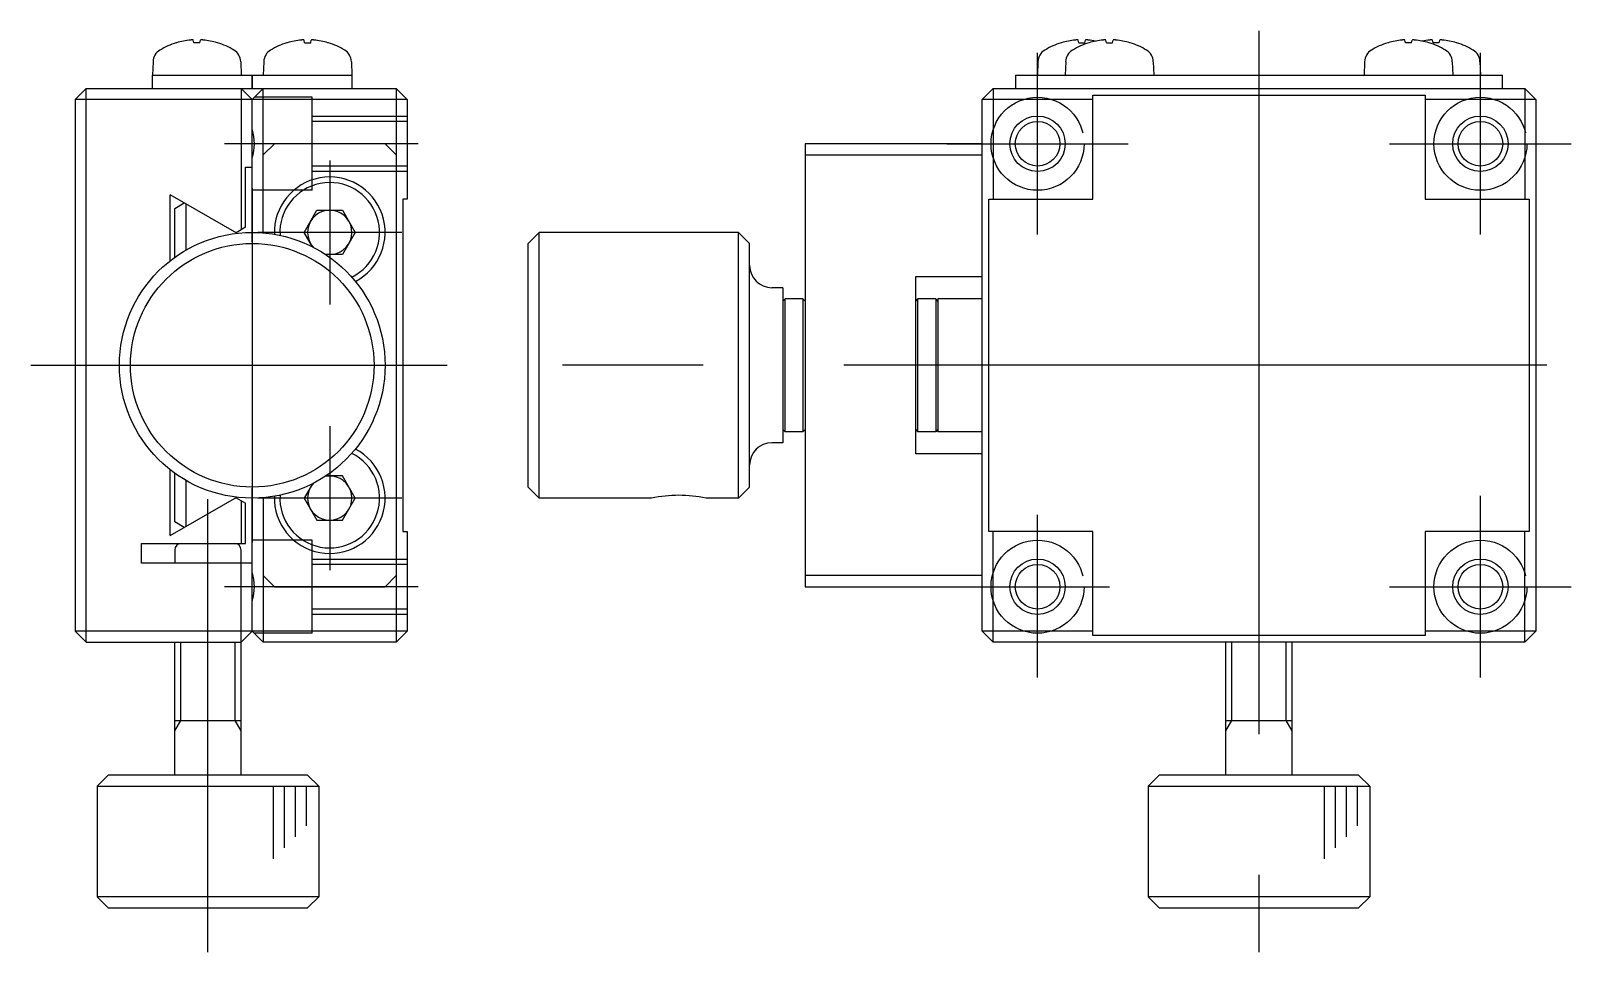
# Model space of a CAD drawing. Extents: x 1 to 191, y 0 to 116.
# Drawn here: x 121.6 to 191.1, y 42.8 to 84.4 of the extents above; entities that cross this region are included whole.
import ezdxf

# ---------------------------------------------------------------- set-up
doc = ezdxf.new("R2010")
doc.units = 0
doc.linetypes.add('CENTER', pattern=[50.8, 31.75, -6.35, 6.35, -6.35])
doc.linetypes.add('DASHED', pattern=[19.05, 12.7, -6.35])
doc.layers.get('0').update_dxf_attribs({"linetype": 'CONTINUOUS'})
doc.layers.add('CENTER', color=1, linetype='CENTER')

msp = doc.modelspace()

# ---------------------------------------------------------------- linework, layer by layer
at = {"color": 7, "linetype": 'CONTINUOUS'}
for p, q in [((128.133, 83.838), (128.132, 83.838)), ((128.912, 83.838), (128.888, 83.958)), ((129.189, 83.838), (128.912, 83.838)), ((129.189, 83.838), (129.213, 83.958)), ((129.969, 83.838), (129.967, 83.838)), ((133.132, 83.838), (133.133, 83.838)), ((133.912, 83.838), (133.888, 83.958)), ((133.912, 83.838), (134.189, 83.838)), ((134.189, 83.838), (134.213, 83.958)), ((134.967, 83.838), (134.969, 83.838)), ((168.094, 83.838), (168.095, 83.838)), ((168.874, 83.838), (168.85, 83.958)), ((168.874, 83.838), (169.151, 83.838)), ((169.151, 83.838), (169.175, 83.958)), ((169.344, 83.838), (169.345, 83.838)), ((170.124, 83.838), (170.1, 83.958)), ((170.124, 83.838), (170.401, 83.838)), ((170.401, 83.838), (170.425, 83.958)), ((171.18, 83.838), (171.181, 83.838)), ((182.845, 83.838), (182.844, 83.838)), ((183.624, 83.838), (183.6, 83.958)), ((183.901, 83.838), (183.624, 83.838)), ((183.901, 83.838), (183.925, 83.958)), ((184.681, 83.838), (184.68, 83.838)), ((184.874, 83.838), (184.85, 83.958)), ((185.151, 83.838), (184.874, 83.838)), ((185.151, 83.838), (185.175, 83.958)), ((185.931, 83.838), (185.93, 83.838)), ((127.071, 82.979), (127.05, 82.375)), ((131.029, 82.979), (131.05, 82.375)), ((132.071, 82.979), (132.05, 82.375)), ((136.029, 82.979), (136.05, 82.375)), ((167.034, 82.979), (167.013, 82.375)), ((168.284, 82.979), (168.263, 82.375)), ((172.241, 82.979), (172.263, 82.375)), ((181.784, 82.979), (181.763, 82.375)), ((185.741, 82.979), (185.763, 82.375)), ((186.991, 82.979), (187.013, 82.375)), ((127.05, 82.375), (136.05, 82.375)), ((127.05, 81.775), (127.05, 82.375)), ((131.55, 81.775), (131.55, 82.375)), ((131.55, 82.375), (131.55, 81.775)), ((136.05, 82.375), (136.05, 81.775)), ((166.013, 82.375), (188.013, 82.375)), ((166.013, 82.375), (166.013, 81.775)), ((188.013, 81.775), (188.013, 82.375)), ((123.55, 81.275), (124.05, 81.775)), ((124.05, 81.775), (138.05, 81.775)), ((124.05, 56.775), (124.05, 81.775)), ((131.05, 81.775), (131.05, 75.388)), ((131.05, 81.775), (131.55, 81.275)), ((132.05, 81.775), (131.55, 81.275)), ((132.05, 75.254), (132.05, 81.775)), ((138.55, 81.275), (138.05, 81.775)), ((138.05, 81.775), (138.05, 56.775)), ((165.013, 81.775), (164.513, 81.275)), ((165.013, 81.775), (189.013, 81.775)), ((165.013, 81.775), (165.013, 76.775)), ((169.513, 81.475), (184.513, 81.475)), ((169.513, 76.775), (169.513, 81.475)), ((184.513, 81.475), (184.513, 76.775)), ((189.513, 81.275), (189.013, 81.775)), ((189.013, 81.775), (189.013, 76.775)), ((138.55, 81.275), (123.55, 81.275)), ((123.55, 81.275), (123.55, 57.275)), ((131.55, 74.831), (131.55, 81.275)), ((131.55, 78.217), (131.55, 81.275)), ((138.55, 81.275), (138.55, 76.775)), ((164.513, 57.275), (164.513, 81.275)), ((169.513, 81.275), (164.513, 81.275)), ((189.513, 81.275), (184.513, 81.275)), ((189.513, 81.275), (189.513, 57.275)), ((132.55, 79.275), (132.05, 78.775)), ((137.55, 79.275), (132.55, 79.275)), ((138.05, 78.775), (137.55, 79.275)), ((156.513, 79.275), (156.513, 59.275)), ((164.513, 79.275), (156.513, 79.275)), ((156.513, 78.775), (164.513, 78.775)), ((131.25, 75.504), (131.25, 78.217)), ((131.25, 78.217), (131.55, 78.217)), ((130.851, 75.234), (127.85, 76.967)), ((127.85, 73.998), (127.85, 76.967)), ((128.05, 76.351), (128.483, 76.601)), ((128.55, 76.563), (128.55, 74.471)), ((138.35, 76.775), (138.35, 61.775)), ((138.55, 76.775), (138.35, 76.775)), ((164.813, 61.775), (164.813, 76.775)), ((164.813, 76.775), (169.513, 76.775)), ((184.513, 76.775), (189.213, 76.775)), ((189.213, 76.775), (189.213, 61.775)), ((128.05, 74.148), (128.05, 76.351)), ((133.896, 75.275), (134.473, 76.275)), ((134.473, 76.275), (135.628, 76.275)), ((135.628, 76.275), (136.205, 75.275)), ((131.25, 75.504), (130.817, 75.254)), ((134.273, 74.622), (133.896, 75.275)), ((136.205, 75.275), (135.628, 74.275)), ((144.013, 74.775), (144.513, 75.275)), ((144.513, 63.275), (144.513, 75.275)), ((153.513, 75.275), (144.513, 75.275)), ((153.513, 63.275), (153.513, 75.275)), ((154.013, 74.775), (153.513, 75.275)), ((144.013, 63.775), (144.013, 74.775)), ((154.013, 63.775), (154.013, 74.775)), ((135.628, 74.275), (134.867, 74.275)), ((161.513, 65.275), (161.513, 73.275)), ((161.513, 73.275), (164.513, 73.275)), ((155.513, 72.775), (155.013, 72.775)), ((155.513, 72.775), (155.513, 65.775)), ((155.513, 72.175), (155.613, 72.275)), ((155.613, 66.275), (155.613, 72.275)), ((156.413, 72.275), (155.613, 72.275)), ((156.413, 72.275), (156.413, 66.275)), ((156.513, 72.175), (156.413, 72.275)), ((161.513, 72.175), (161.613, 72.275)), ((161.613, 66.275), (161.613, 72.275)), ((162.413, 72.275), (161.613, 72.275)), ((162.413, 72.275), (162.413, 66.275)), ((162.513, 72.175), (162.413, 72.275)), ((162.513, 72.275), (162.513, 66.275)), ((164.513, 72.275), (162.513, 72.275)), ((155.513, 66.375), (155.613, 66.275)), ((156.413, 66.275), (155.613, 66.275)), ((156.513, 66.375), (156.413, 66.275)), ((161.513, 66.375), (161.613, 66.275)), ((162.413, 66.275), (161.613, 66.275)), ((162.513, 66.375), (162.413, 66.275)), ((164.513, 66.275), (162.513, 66.275)), ((155.513, 65.775), (155.013, 65.775)), ((164.513, 65.275), (161.513, 65.275)), ((127.85, 61.583), (127.85, 64.552)), ((128.05, 62.199), (128.05, 64.402)), ((128.55, 64.079), (128.55, 61.987)), ((135.628, 64.275), (134.867, 64.275)), ((136.205, 63.275), (135.628, 64.275)), ((127.85, 61.583), (130.851, 63.316)), ((131.55, 57.275), (131.55, 63.72)), ((134.273, 63.928), (133.896, 63.275)), ((144.013, 63.775), (144.513, 63.275)), ((154.013, 63.775), (153.513, 63.275)), ((130.817, 63.296), (131.25, 63.046)), ((131.05, 63.162), (131.05, 61.233)), ((131.25, 61.233), (131.25, 63.046)), ((132.05, 63.296), (132.05, 56.775)), ((133.896, 63.275), (134.473, 62.275)), ((135.628, 62.275), (136.205, 63.275)), ((149.583, 63.275), (144.513, 63.275)), ((153.513, 63.275), (152.042, 63.275)), ((128.483, 61.949), (128.05, 62.199)), ((134.473, 62.275), (135.628, 62.275)), ((126.55, 61.233), (131.25, 61.233)), ((126.55, 60.333), (126.55, 61.233)), ((138.35, 61.775), (138.55, 61.775)), ((138.55, 61.775), (138.55, 57.275)), ((169.513, 61.775), (164.813, 61.775)), ((165.013, 56.775), (165.013, 61.775)), ((169.513, 57.075), (169.513, 61.775)), ((189.213, 61.775), (184.513, 61.775)), ((184.513, 61.775), (184.513, 57.075)), ((189.013, 56.775), (189.013, 61.775)), ((128.05, 60.933), (128.05, 60.333)), ((131.05, 50.775), (131.05, 60.933)), ((131.55, 60.333), (126.55, 60.333)), ((132.05, 59.775), (132.55, 59.275)), ((132.55, 59.275), (137.55, 59.275)), ((137.55, 59.275), (138.05, 59.775)), ((164.513, 59.775), (156.513, 59.775)), ((156.513, 59.275), (164.513, 59.275)), ((138.55, 57.275), (123.55, 57.275)), ((124.05, 56.775), (123.55, 57.275)), ((131.55, 57.275), (131.05, 56.775)), ((131.55, 57.275), (132.05, 56.775)), ((138.05, 56.775), (138.55, 57.275)), ((164.513, 57.275), (165.013, 56.775)), ((169.513, 57.275), (164.513, 57.275)), ((184.513, 57.075), (169.513, 57.075)), ((189.513, 57.275), (184.513, 57.275)), ((189.013, 56.775), (189.513, 57.275)), ((124.05, 56.775), (131.05, 56.775)), ((128.05, 50.775), (128.05, 56.775)), ((138.05, 56.775), (132.05, 56.775)), ((189.013, 56.775), (165.013, 56.775)), ((175.513, 50.775), (175.513, 56.775)), ((178.513, 50.775), (178.513, 56.775)), ((128.05, 53.233), (131.05, 53.233)), ((175.513, 53.233), (178.513, 53.233)), ((125.05, 50.775), (124.55, 50.275)), ((124.55, 50.275), (134.55, 50.275)), ((124.55, 50.275), (124.55, 45.275)), ((134.05, 50.775), (125.05, 50.775)), ((134.05, 50.775), (134.55, 50.275)), ((134.55, 50.275), (134.55, 45.275)), ((172.513, 50.775), (172.013, 50.275)), ((172.013, 50.275), (182.013, 50.275)), ((172.013, 50.275), (172.013, 45.275)), ((181.513, 50.775), (172.513, 50.775)), ((181.513, 50.775), (182.013, 50.275)), ((182.013, 50.275), (182.013, 45.275)), ((134.55, 45.275), (124.55, 45.275)), ((125.05, 44.775), (124.55, 45.275)), ((134.05, 44.775), (134.55, 45.275)), ((182.013, 45.275), (172.013, 45.275)), ((172.513, 44.775), (172.013, 45.275)), ((181.513, 44.775), (182.013, 45.275)), ((125.05, 44.775), (134.05, 44.775)), ((172.513, 44.775), (181.513, 44.775))]:
    msp.add_line(p, q, dxfattribs=at)
at = {"color": 3, "linetype": 'DASHED'}
for p, q in [((134.25, 81.375), (131.65, 81.375)), ((134.25, 77.175), (134.25, 81.375)), ((134.25, 80.525), (138.55, 80.525)), ((138.55, 80.282), (134.25, 80.282)), ((138.55, 78.269), (134.25, 78.269)), ((138.55, 78.025), (134.25, 78.025)), ((134.25, 77.175), (131.55, 77.175)), ((134.25, 61.375), (131.55, 61.375)), ((134.25, 57.175), (134.25, 61.375)), ((134.25, 60.525), (138.55, 60.525)), ((138.55, 60.282), (134.25, 60.282)), ((138.55, 58.269), (134.25, 58.269)), ((138.55, 58.025), (134.25, 58.025)), ((134.25, 57.175), (131.65, 57.175))]:
    msp.add_line(p, q, dxfattribs=at)
at = {"color": 3, "linetype": 'CONTINUOUS'}
for p, q in [((128.321, 53.233), (128.321, 56.775)), ((130.78, 53.233), (130.78, 56.775)), ((175.783, 53.233), (175.783, 56.775)), ((178.242, 53.233), (178.242, 56.775)), ((128.05, 52.765), (128.321, 53.233)), ((131.05, 52.765), (130.78, 53.233)), ((175.513, 52.765), (175.783, 53.233)), ((178.513, 52.765), (178.242, 53.233)), ((132.491, 50.272), (132.491, 46.984)), ((132.991, 50.272), (132.991, 47.484)), ((133.491, 50.272), (133.491, 47.984)), ((133.991, 50.272), (133.991, 48.484)), ((179.953, 50.272), (179.953, 46.984)), ((180.453, 50.272), (180.453, 47.484)), ((180.953, 50.272), (180.953, 47.984)), ((181.453, 50.272), (181.453, 48.484))]:
    msp.add_line(p, q, dxfattribs=at)
at = {"color": 3, "linetype": 'DASHED'}
for centre in [(167.013, 79.275), (187.013, 79.275), (167.013, 59.275), (187.013, 59.275)]:
    msp.add_circle(centre, 2.1, dxfattribs=at)
at = {"color": 3, "linetype": 'CONTINUOUS'}
for centre in [(167.013, 79.275), (187.013, 79.275), (167.013, 59.275), (187.013, 59.275)]:
    msp.add_circle(centre, 1.25, dxfattribs=at)
at = {"color": 7, "linetype": 'CONTINUOUS'}
for centre, radius in [((167.013, 79.275), 1.006), ((187.013, 79.275), 1.006), ((131.55, 69.275), 6), ((131.55, 69.275), 5.5), ((167.013, 59.275), 1.006), ((187.013, 59.275), 1.006)]:
    msp.add_circle(centre, radius, dxfattribs=at)
for centre, radius, start, end in [((127.711, 82.957), 0.64, 121.54462, 178), ((129.05, 80.775), 3.2, 107.01118, 121.54462), ((128.132, 83.778), 0.06, 90, 107.01118), ((129.046, 80.766), 3.204, 95.10361, 106.55625), ((128.884, 82.579), 1.385, 94.6081, 95.10313), ((128.885, 82.567), 1.396, 94.11339, 94.61027), ((128.879, 82.65), 1.314, 93.59057, 94.11565), ((128.869, 82.808), 1.155, 93.00998, 93.59329), ((128.861, 82.961), 1.002, 92.36146, 93.00611), ((128.858, 83.038), 0.924, 92.02305, 92.35807), ((128.856, 83.104), 0.859, 91.67466, 92.02343), ((128.854, 83.178), 0.784, 91.30738, 91.67512), ((128.852, 83.26), 0.702, 90.91471, 91.30794), ((128.85, 83.346), 0.616, 90.4884, 90.91544), ((128.85, 83.435), 0.528, 90.01756, 90.48936), ((128.85, 83.518), 0.444, 89.48856, 90.01772), ((128.85, 83.57), 0.392, 88.91361, 89.48871), ((128.851, 83.622), 0.341, 88.28071, 88.91486), ((128.853, 83.674), 0.288, 87.57, 88.28236), ((128.855, 83.725), 0.237, 86.75557, 87.57225), ((128.858, 83.774), 0.189, 85.80094, 86.75876), ((128.861, 83.817), 0.145, 84.65278, 85.80562), ((128.864, 83.856), 0.106, 83.22977, 84.65997), ((128.868, 83.887), 0.0743, 81.4055, 83.23999), ((128.872, 83.909), 0.0521, 79.10766, 81.41283), ((128.875, 83.926), 0.0349, 76.14159, 79.12479), ((128.878, 83.939), 0.0218, 72.12987, 76.17418), ((128.881, 83.948), 0.0126, 66.40914, 72.18655), ((128.883, 83.953), 0.00663, 57.67978, 66.49772), ((128.885, 83.956), 0.00314, 43.36933, 57.83033), ((128.886, 83.957), 0.00149, 19.61833, 43.41828), ((129.215, 83.956), 0.00311, 122.2657, 136.67729), ((129.214, 83.957), 0.00148, 136.66289, 160.33312), ((129.217, 83.953), 0.00652, 113.5956, 122.4483), ((129.22, 83.948), 0.0125, 107.94833, 113.72177), ((129.222, 83.939), 0.0216, 103.97518, 108.01076), ((129.226, 83.927), 0.0345, 101.02711, 104.00947), ((129.229, 83.91), 0.0515, 98.74211, 101.04691), ((129.232, 83.889), 0.0731, 96.90776, 98.75415), ((129.236, 83.861), 0.101, 95.41429, 96.90946), ((129.239, 83.822), 0.14, 94.23185, 95.42253), ((129.243, 83.777), 0.185, 93.25826, 94.23707), ((129.245, 83.727), 0.235, 92.43501, 93.26176), ((129.248, 83.673), 0.289, 91.72247, 92.43746), ((129.249, 83.617), 0.345, 91.09276, 91.72424), ((129.251, 83.561), 0.401, 90.52564, 91.09409), ((129.251, 83.507), 0.455, 90.00589, 90.52667), ((129.251, 83.453), 0.509, 89.52278, 90.00561), ((129.25, 83.363), 0.599, 89.08958, 89.52316), ((129.249, 83.271), 0.691, 88.69479, 89.09039), ((129.247, 83.183), 0.78, 88.32844, 88.69541), ((129.244, 83.101), 0.861, 87.9834, 88.32893), ((129.242, 83.028), 0.934, 87.65399, 87.9838), ((129.239, 82.966), 0.997, 87.33558, 87.65433), ((129.237, 82.916), 1.047, 87.02427, 87.33587), ((129.233, 82.833), 1.13, 86.42259, 87.01834), ((129.222, 82.667), 1.297, 85.8913, 86.4252), ((129.215, 82.563), 1.4, 84.8971, 85.89216), ((129.054, 80.766), 3.204, 73.44375, 84.89639), ((129.969, 83.778), 0.06, 72.98882, 90), ((129.05, 80.775), 3.2, 58.45538, 72.98882), ((130.39, 82.957), 0.64, 2, 58.45538), ((132.711, 82.957), 0.64, 121.54462, 178), ((134.05, 80.775), 3.2, 107.01118, 121.54462), ((133.132, 83.778), 0.06, 90, 107.01118), ((134.046, 80.766), 3.204, 95.10361, 106.55625), ((133.886, 82.563), 1.4, 94.10784, 95.1029), ((133.878, 82.667), 1.297, 93.5748, 94.1087), ((133.868, 82.833), 1.13, 92.98166, 93.57741), ((133.863, 82.916), 1.047, 92.66413, 92.97573), ((133.861, 82.966), 0.997, 92.34567, 92.66442), ((133.859, 83.028), 0.934, 92.0162, 92.34601), ((133.856, 83.101), 0.861, 91.67107, 92.0166), ((133.854, 83.183), 0.78, 91.30459, 91.67156), ((133.852, 83.271), 0.691, 90.90961, 91.30521), ((133.85, 83.363), 0.599, 90.47684, 90.91042), ((133.849, 83.453), 0.509, 89.99439, 90.47722), ((133.849, 83.507), 0.455, 89.47333, 89.99411), ((133.85, 83.561), 0.401, 88.90591, 89.47436), ((133.851, 83.617), 0.345, 88.27576, 88.90724), ((133.853, 83.673), 0.289, 87.56254, 88.27753), ((133.855, 83.727), 0.235, 86.73824, 87.56499), ((133.858, 83.777), 0.185, 85.76293, 86.74174), ((133.861, 83.822), 0.14, 84.57747, 85.76815), ((133.865, 83.861), 0.101, 83.09054, 84.58571), ((133.868, 83.889), 0.0731, 81.24585, 83.09224), ((133.872, 83.91), 0.0515, 78.95309, 81.25789), ((133.875, 83.927), 0.0345, 75.99053, 78.97289), ((133.878, 83.939), 0.0216, 71.98924, 76.02482), ((133.881, 83.948), 0.0125, 66.27823, 72.05167), ((133.883, 83.953), 0.00652, 57.5517, 66.4044), ((133.885, 83.956), 0.00311, 43.32271, 57.7343), ((133.886, 83.957), 0.00148, 19.66688, 43.33711), ((134.215, 83.956), 0.00314, 122.16967, 136.63067), ((134.214, 83.957), 0.00149, 136.58172, 160.38167), ((134.217, 83.953), 0.00663, 113.50228, 122.32022), ((134.22, 83.948), 0.0126, 107.81345, 113.59086), ((134.223, 83.939), 0.0218, 103.82582, 107.87013), ((134.226, 83.926), 0.0349, 100.87521, 103.85841), ((134.229, 83.909), 0.0521, 98.58717, 100.89234), ((134.232, 83.887), 0.0743, 96.76001, 98.5945), ((134.236, 83.856), 0.106, 95.34003, 96.77023), ((134.24, 83.817), 0.145, 94.19438, 95.34722), ((134.243, 83.774), 0.189, 93.24124, 94.19906), ((134.246, 83.725), 0.237, 92.42775, 93.24443), ((134.248, 83.674), 0.288, 91.71764, 92.43), ((134.249, 83.622), 0.341, 91.08514, 91.71929), ((134.25, 83.57), 0.392, 90.51129, 91.08639), ((134.251, 83.518), 0.444, 89.98228, 90.51144), ((134.251, 83.435), 0.528, 89.51064, 89.98244), ((134.25, 83.346), 0.616, 89.08456, 89.5116), ((134.249, 83.26), 0.702, 88.69206, 89.08529), ((134.247, 83.178), 0.784, 88.32488, 88.69262), ((134.245, 83.104), 0.859, 87.97657, 88.32534), ((134.242, 83.038), 0.924, 87.64193, 87.97695), ((134.239, 82.961), 1.002, 86.99389, 87.63854), ((134.231, 82.808), 1.155, 86.40671, 86.99002), ((134.221, 82.65), 1.314, 85.88435, 86.40943), ((134.215, 82.567), 1.396, 85.38973, 85.88661), ((134.216, 82.579), 1.385, 84.89687, 85.3919), ((134.054, 80.766), 3.204, 73.44375, 84.89639), ((134.969, 83.778), 0.06, 72.98882, 90), ((134.05, 80.775), 3.2, 58.45538, 72.98882), ((135.39, 82.957), 0.64, 2, 58.45538), ((167.673, 82.957), 0.64, 121.54462, 178), ((169.013, 80.775), 3.2, 107.01118, 121.54462), ((168.094, 83.778), 0.06, 90, 107.01118), ((169.008, 80.766), 3.204, 95.10364, 106.55623), ((168.923, 82.957), 0.64, 121.54462, 178), ((170.263, 80.775), 3.2, 107.01118, 121.54462), ((168.848, 82.563), 1.4, 94.10784, 95.1029), ((168.84, 82.667), 1.297, 93.5748, 94.1087), ((168.83, 82.833), 1.13, 92.98166, 93.57741), ((168.826, 82.916), 1.047, 92.66413, 92.97573), ((168.823, 82.966), 0.997, 92.34567, 92.66442), ((168.821, 83.028), 0.934, 92.0162, 92.34601), ((168.818, 83.101), 0.861, 91.67107, 92.0166), ((168.816, 83.183), 0.78, 91.30459, 91.67156), ((168.814, 83.271), 0.691, 90.90961, 91.30521), ((168.812, 83.363), 0.599, 90.47684, 90.91042), ((168.812, 83.453), 0.509, 89.99439, 90.47722), ((168.812, 83.507), 0.455, 89.47333, 89.99411), ((168.812, 83.561), 0.401, 88.90591, 89.47436), ((168.813, 83.617), 0.345, 88.27576, 88.90724), ((168.815, 83.673), 0.289, 87.56254, 88.27753), ((168.817, 83.727), 0.235, 86.73824, 87.56499), ((168.82, 83.777), 0.185, 85.76293, 86.74174), ((168.823, 83.822), 0.14, 84.57747, 85.76815), ((168.827, 83.861), 0.101, 83.09054, 84.58571), ((168.831, 83.889), 0.0731, 81.24585, 83.09224), ((168.834, 83.91), 0.0515, 78.95309, 81.25789), ((168.837, 83.927), 0.0345, 75.99053, 78.97289), ((168.84, 83.939), 0.0216, 71.98924, 76.02482), ((168.843, 83.948), 0.0125, 66.27823, 72.05167), ((168.845, 83.953), 0.00652, 57.5517, 66.4044), ((168.847, 83.956), 0.00311, 43.32271, 57.7343), ((168.849, 83.957), 0.00148, 19.66688, 43.33711), ((169.178, 83.956), 0.00314, 122.16967, 136.63067), ((169.176, 83.957), 0.00149, 136.58172, 160.38167), ((169.18, 83.953), 0.00663, 113.50228, 122.32022), ((169.182, 83.948), 0.0126, 107.81345, 113.59086), ((169.185, 83.939), 0.0218, 103.82582, 107.87013), ((169.188, 83.926), 0.0349, 100.87521, 103.85841), ((169.191, 83.909), 0.0521, 98.58717, 100.89234), ((169.195, 83.887), 0.0743, 96.76001, 98.5945), ((169.198, 83.856), 0.106, 95.34003, 96.77023), ((169.202, 83.817), 0.145, 94.19438, 95.34722), ((169.205, 83.774), 0.189, 93.24124, 94.19906), ((169.208, 83.725), 0.237, 92.42775, 93.24443), ((169.21, 83.674), 0.288, 91.71764, 92.43), ((169.212, 83.622), 0.341, 91.08514, 91.71929), ((169.213, 83.57), 0.392, 90.51129, 91.08639), ((169.213, 83.518), 0.444, 89.98228, 90.51144), ((169.213, 83.435), 0.528, 89.51064, 89.98244), ((169.212, 83.346), 0.616, 89.08456, 89.5116), ((169.211, 83.26), 0.702, 88.69206, 89.08529), ((169.209, 83.178), 0.784, 88.32488, 88.69262), ((169.207, 83.104), 0.859, 87.97657, 88.32534), ((169.205, 83.038), 0.924, 87.64193, 87.97695), ((169.201, 82.961), 1.002, 86.99389, 87.63854), ((169.193, 82.808), 1.155, 86.40671, 86.99002), ((169.183, 82.65), 1.314, 85.88435, 86.40943), ((169.178, 82.567), 1.396, 85.38973, 85.88661), ((169.178, 82.579), 1.385, 84.89687, 85.3919), ((169.065, 81.107), 2.861, 78.4626, 85.26089), ((169.344, 83.778), 0.06, 90, 107.01118), ((170.258, 80.766), 3.204, 95.10364, 106.55623), ((170.098, 82.563), 1.4, 94.10784, 95.1029), ((170.09, 82.667), 1.297, 93.5748, 94.1087), ((170.08, 82.833), 1.13, 92.98166, 93.57741), ((170.076, 82.916), 1.047, 92.66413, 92.97573), ((170.073, 82.966), 0.997, 92.34567, 92.66442), ((170.071, 83.028), 0.934, 92.0162, 92.34601), ((170.068, 83.101), 0.861, 91.67107, 92.0166), ((170.066, 83.183), 0.78, 91.30459, 91.67156), ((170.064, 83.271), 0.691, 90.90961, 91.30521), ((170.062, 83.363), 0.599, 90.47684, 90.91042), ((170.062, 83.453), 0.509, 89.99439, 90.47722), ((170.062, 83.507), 0.455, 89.47333, 89.99411), ((170.062, 83.561), 0.401, 88.90591, 89.47436), ((170.063, 83.617), 0.345, 88.27576, 88.90724), ((170.065, 83.673), 0.289, 87.56254, 88.27753), ((170.067, 83.727), 0.235, 86.73824, 87.56499), ((170.07, 83.777), 0.185, 85.76293, 86.74174), ((170.073, 83.822), 0.14, 84.57747, 85.76815), ((170.077, 83.861), 0.101, 83.09054, 84.58571), ((170.081, 83.889), 0.0731, 81.24585, 83.09224), ((170.084, 83.91), 0.0515, 78.95309, 81.25789), ((170.087, 83.927), 0.0345, 75.99053, 78.97289), ((170.09, 83.939), 0.0216, 71.98924, 76.02482), ((170.093, 83.948), 0.0125, 66.27823, 72.05167), ((170.095, 83.953), 0.00652, 57.5517, 66.4044), ((170.097, 83.956), 0.00311, 43.32271, 57.7343), ((170.099, 83.957), 0.00148, 19.66688, 43.33711), ((170.428, 83.956), 0.00314, 122.16967, 136.63067), ((170.426, 83.957), 0.00149, 136.58172, 160.38167), ((170.43, 83.953), 0.00663, 113.50228, 122.32022), ((170.432, 83.948), 0.0126, 107.81345, 113.59086), ((170.435, 83.939), 0.0218, 103.82582, 107.87013), ((170.438, 83.926), 0.0349, 100.87521, 103.85841), ((170.441, 83.909), 0.0521, 98.58717, 100.89234), ((170.445, 83.887), 0.0743, 96.76001, 98.5945), ((170.448, 83.856), 0.106, 95.34003, 96.77023), ((170.452, 83.817), 0.145, 94.19438, 95.34722), ((170.455, 83.774), 0.189, 93.24124, 94.19906), ((170.458, 83.725), 0.237, 92.42775, 93.24443), ((170.46, 83.674), 0.288, 91.71764, 92.43), ((170.462, 83.622), 0.341, 91.08514, 91.71929), ((170.463, 83.57), 0.392, 90.51129, 91.08639), ((170.463, 83.518), 0.444, 89.98228, 90.51144), ((170.463, 83.435), 0.528, 89.51064, 89.98244), ((170.462, 83.346), 0.616, 89.08456, 89.5116), ((170.461, 83.26), 0.702, 88.69206, 89.08529), ((170.459, 83.178), 0.784, 88.32488, 88.69262), ((170.457, 83.104), 0.859, 87.97657, 88.32534), ((170.455, 83.038), 0.924, 87.64193, 87.97695), ((170.451, 82.961), 1.002, 86.99389, 87.63854), ((170.443, 82.808), 1.155, 86.40671, 86.99002), ((170.433, 82.65), 1.314, 85.88435, 86.40943), ((170.428, 82.567), 1.396, 85.38973, 85.88661), ((170.428, 82.579), 1.385, 84.89687, 85.3919), ((170.267, 80.766), 3.204, 73.44375, 84.89639), ((171.181, 83.778), 0.06, 72.98882, 90), ((170.263, 80.775), 3.2, 58.45538, 72.98882), ((171.602, 82.957), 0.64, 2, 58.45538), ((182.423, 82.957), 0.64, 121.54462, 178), ((183.763, 80.775), 3.2, 107.01118, 121.54462), ((182.844, 83.778), 0.06, 90, 107.01118), ((183.758, 80.766), 3.204, 95.10361, 106.55625), ((183.597, 82.579), 1.385, 94.6081, 95.10313), ((183.597, 82.567), 1.396, 94.11339, 94.61027), ((183.592, 82.65), 1.314, 93.59057, 94.11565), ((183.582, 82.808), 1.155, 93.00998, 93.59329), ((183.574, 82.961), 1.002, 92.36146, 93.00611), ((183.57, 83.038), 0.924, 92.02305, 92.35807), ((183.568, 83.104), 0.859, 91.67466, 92.02343), ((183.566, 83.178), 0.784, 91.30738, 91.67512), ((183.564, 83.26), 0.702, 90.91471, 91.30794), ((183.563, 83.346), 0.616, 90.4884, 90.91544), ((183.562, 83.435), 0.528, 90.01756, 90.48936), ((183.562, 83.518), 0.444, 89.48856, 90.01772), ((183.562, 83.57), 0.392, 88.91361, 89.48871), ((183.563, 83.622), 0.341, 88.28071, 88.91486), ((183.565, 83.674), 0.288, 87.57, 88.28236), ((183.567, 83.725), 0.237, 86.75557, 87.57225), ((183.57, 83.774), 0.189, 85.80094, 86.75876), ((183.573, 83.817), 0.145, 84.65278, 85.80562), ((183.577, 83.856), 0.106, 83.22977, 84.65997), ((183.58, 83.887), 0.0743, 81.4055, 83.23999), ((183.584, 83.909), 0.0521, 79.10766, 81.41283), ((183.587, 83.926), 0.0349, 76.14159, 79.12479), ((183.59, 83.939), 0.0218, 72.12987, 76.17418), ((183.593, 83.948), 0.0126, 66.40914, 72.18655), ((183.595, 83.953), 0.00663, 57.67978, 66.49772), ((183.597, 83.956), 0.00314, 43.36933, 57.83033), ((183.599, 83.957), 0.00149, 19.61833, 43.41828), ((183.928, 83.956), 0.00311, 122.2657, 136.67729), ((183.926, 83.957), 0.00148, 136.66289, 160.33312), ((183.93, 83.953), 0.00652, 113.5956, 122.4483), ((183.932, 83.948), 0.0125, 107.94833, 113.72177), ((183.935, 83.939), 0.0216, 103.97518, 108.01076), ((183.938, 83.927), 0.0345, 101.02711, 104.00947), ((183.941, 83.91), 0.0515, 98.74211, 101.04691), ((183.944, 83.889), 0.0731, 96.90776, 98.75415), ((183.948, 83.861), 0.101, 95.41429, 96.90946), ((183.952, 83.822), 0.14, 94.23185, 95.42253), ((183.955, 83.777), 0.185, 93.25826, 94.23707), ((183.958, 83.727), 0.235, 92.43501, 93.26176), ((183.96, 83.673), 0.289, 91.72247, 92.43746), ((183.962, 83.617), 0.345, 91.09276, 91.72424), ((183.963, 83.561), 0.401, 90.52564, 91.09409), ((183.963, 83.507), 0.455, 90.00589, 90.52667), ((183.963, 83.453), 0.509, 89.52278, 90.00561), ((183.963, 83.363), 0.599, 89.08958, 89.52316), ((183.961, 83.271), 0.691, 88.69479, 89.09039), ((183.959, 83.183), 0.78, 88.32844, 88.69541), ((183.957, 83.101), 0.861, 87.9834, 88.32893), ((183.954, 83.028), 0.934, 87.65399, 87.9838), ((183.952, 82.966), 0.997, 87.33558, 87.65433), ((183.949, 82.916), 1.047, 87.02427, 87.33587), ((183.945, 82.833), 1.13, 86.42259, 87.01834), ((183.935, 82.667), 1.297, 85.8913, 86.4252), ((183.927, 82.563), 1.4, 84.8971, 85.89216), ((183.767, 80.766), 3.204, 73.44377, 84.89636), ((184.96, 81.107), 2.861, 94.73911, 101.5374), ((184.681, 83.778), 0.06, 72.98882, 90), ((183.763, 80.775), 3.2, 58.45538, 72.98882), ((184.847, 82.579), 1.385, 94.6081, 95.10313), ((184.847, 82.567), 1.396, 94.11339, 94.61027), ((184.842, 82.65), 1.314, 93.59057, 94.11565), ((184.832, 82.808), 1.155, 93.00998, 93.59329), ((184.824, 82.961), 1.002, 92.36146, 93.00611), ((184.82, 83.038), 0.924, 92.02305, 92.35807), ((184.818, 83.104), 0.859, 91.67466, 92.02343), ((184.816, 83.178), 0.784, 91.30738, 91.67512), ((184.814, 83.26), 0.702, 90.91471, 91.30794), ((184.813, 83.346), 0.616, 90.4884, 90.91544), ((184.812, 83.435), 0.528, 90.01756, 90.48936), ((184.812, 83.518), 0.444, 89.48856, 90.01772), ((184.812, 83.57), 0.392, 88.91361, 89.48871), ((184.813, 83.622), 0.341, 88.28071, 88.91486), ((184.815, 83.674), 0.288, 87.57, 88.28236), ((184.817, 83.725), 0.237, 86.75557, 87.57225), ((184.82, 83.774), 0.189, 85.80094, 86.75876), ((184.823, 83.817), 0.145, 84.65278, 85.80562), ((184.827, 83.856), 0.106, 83.22977, 84.65997), ((184.83, 83.887), 0.0743, 81.4055, 83.23999), ((184.834, 83.909), 0.0521, 79.10766, 81.41283), ((184.837, 83.926), 0.0349, 76.14159, 79.12479), ((184.84, 83.939), 0.0218, 72.12987, 76.17418), ((184.843, 83.948), 0.0126, 66.40914, 72.18655), ((184.845, 83.953), 0.00663, 57.67978, 66.49772), ((184.847, 83.956), 0.00314, 43.36933, 57.83033), ((184.849, 83.957), 0.00149, 19.61833, 43.41828), ((185.178, 83.956), 0.00311, 122.2657, 136.67729), ((185.176, 83.957), 0.00148, 136.66289, 160.33312), ((185.18, 83.953), 0.00652, 113.5956, 122.4483), ((185.182, 83.948), 0.0125, 107.94833, 113.72177), ((185.185, 83.939), 0.0216, 103.97518, 108.01076), ((185.188, 83.927), 0.0345, 101.02711, 104.00947), ((185.191, 83.91), 0.0515, 98.74211, 101.04691), ((185.194, 83.889), 0.0731, 96.90776, 98.75415), ((185.198, 83.861), 0.101, 95.41429, 96.90946), ((185.202, 83.822), 0.14, 94.23185, 95.42253), ((185.205, 83.777), 0.185, 93.25826, 94.23707), ((185.208, 83.727), 0.235, 92.43501, 93.26176), ((185.21, 83.673), 0.289, 91.72247, 92.43746), ((185.212, 83.617), 0.345, 91.09276, 91.72424), ((185.213, 83.561), 0.401, 90.52564, 91.09409), ((185.213, 83.507), 0.455, 90.00589, 90.52667), ((185.213, 83.453), 0.509, 89.52278, 90.00561), ((185.213, 83.363), 0.599, 89.08958, 89.52316), ((185.211, 83.271), 0.691, 88.69479, 89.09039), ((185.209, 83.183), 0.78, 88.32844, 88.69541), ((185.207, 83.101), 0.861, 87.9834, 88.32893), ((185.204, 83.028), 0.934, 87.65399, 87.9838), ((185.202, 82.966), 0.997, 87.33558, 87.65433), ((185.199, 82.916), 1.047, 87.02427, 87.33587), ((185.195, 82.833), 1.13, 86.42259, 87.01834), ((185.185, 82.667), 1.297, 85.8913, 86.4252), ((185.177, 82.563), 1.4, 84.8971, 85.89216), ((185.017, 80.766), 3.204, 73.44377, 84.89636), ((185.102, 82.957), 0.64, 2, 58.45538), ((185.931, 83.778), 0.06, 72.98882, 90), ((185.013, 80.775), 3.2, 58.45538, 72.98882), ((186.352, 82.957), 0.64, 2, 58.45538), ((129.55, 79.275), 2.1, 342.24721, 17.75279), ((135.05, 75.275), 2.5, 297.55796, 181.92917), ((135.05, 75.275), 2.25, 296.11145, 183.37567), ((135.05, 75.275), 1, 257.23615, 222.25098), ((155.013, 73.775), 1, 180, 270), ((135.05, 63.275), 2.5, 178.07083, 62.44204), ((155.013, 64.775), 1, 90, 180), ((135.05, 63.275), 2.25, 176.62433, 63.88855), ((135.05, 63.275), 1, 137.74902, 102.76385), ((150.813, 57.402), 6, 78.17538, 101.82462), ((128.35, 60.933), 0.3, 90, 180), ((130.75, 60.933), 0.3, 0, 90), ((129.55, 59.275), 2.1, 342.24721, 17.75279)]:
    msp.add_arc(centre, radius, start, end, dxfattribs=at)
at = {"layer": 'CENTER', "color": 1, "linetype": 'CENTER'}
for p, q in [((177.013, 84.375), (177.013, 42.775)), ((167.013, 75.175), (167.013, 83.375)), ((187.013, 75.175), (187.013, 83.375)), ((139.05, 79.275), (130.3, 79.275)), ((162.913, 79.275), (171.113, 79.275)), ((182.913, 79.275), (191.113, 79.275)), ((135.05, 78.525), (135.05, 72.025)), ((131.55, 77.275), (131.55, 61.275)), ((138.3, 75.275), (131.8, 75.275)), ((121.55, 69.275), (140.35, 69.275)), ((190.013, 69.275), (142.013, 69.275)), ((135.05, 66.525), (135.05, 60.025)), ((187.013, 55.175), (187.013, 63.375)), ((129.55, 42.775), (129.55, 63.233)), ((138.3, 63.275), (131.8, 63.275)), ((167.013, 55.175), (167.013, 62.525)), ((139.05, 59.275), (130.3, 59.275)), ((163.763, 59.275), (170.263, 59.275)), ((182.913, 59.275), (191.113, 59.275))]:
    msp.add_line(p, q, dxfattribs=at)

doc.saveas('drawing.dxf')
